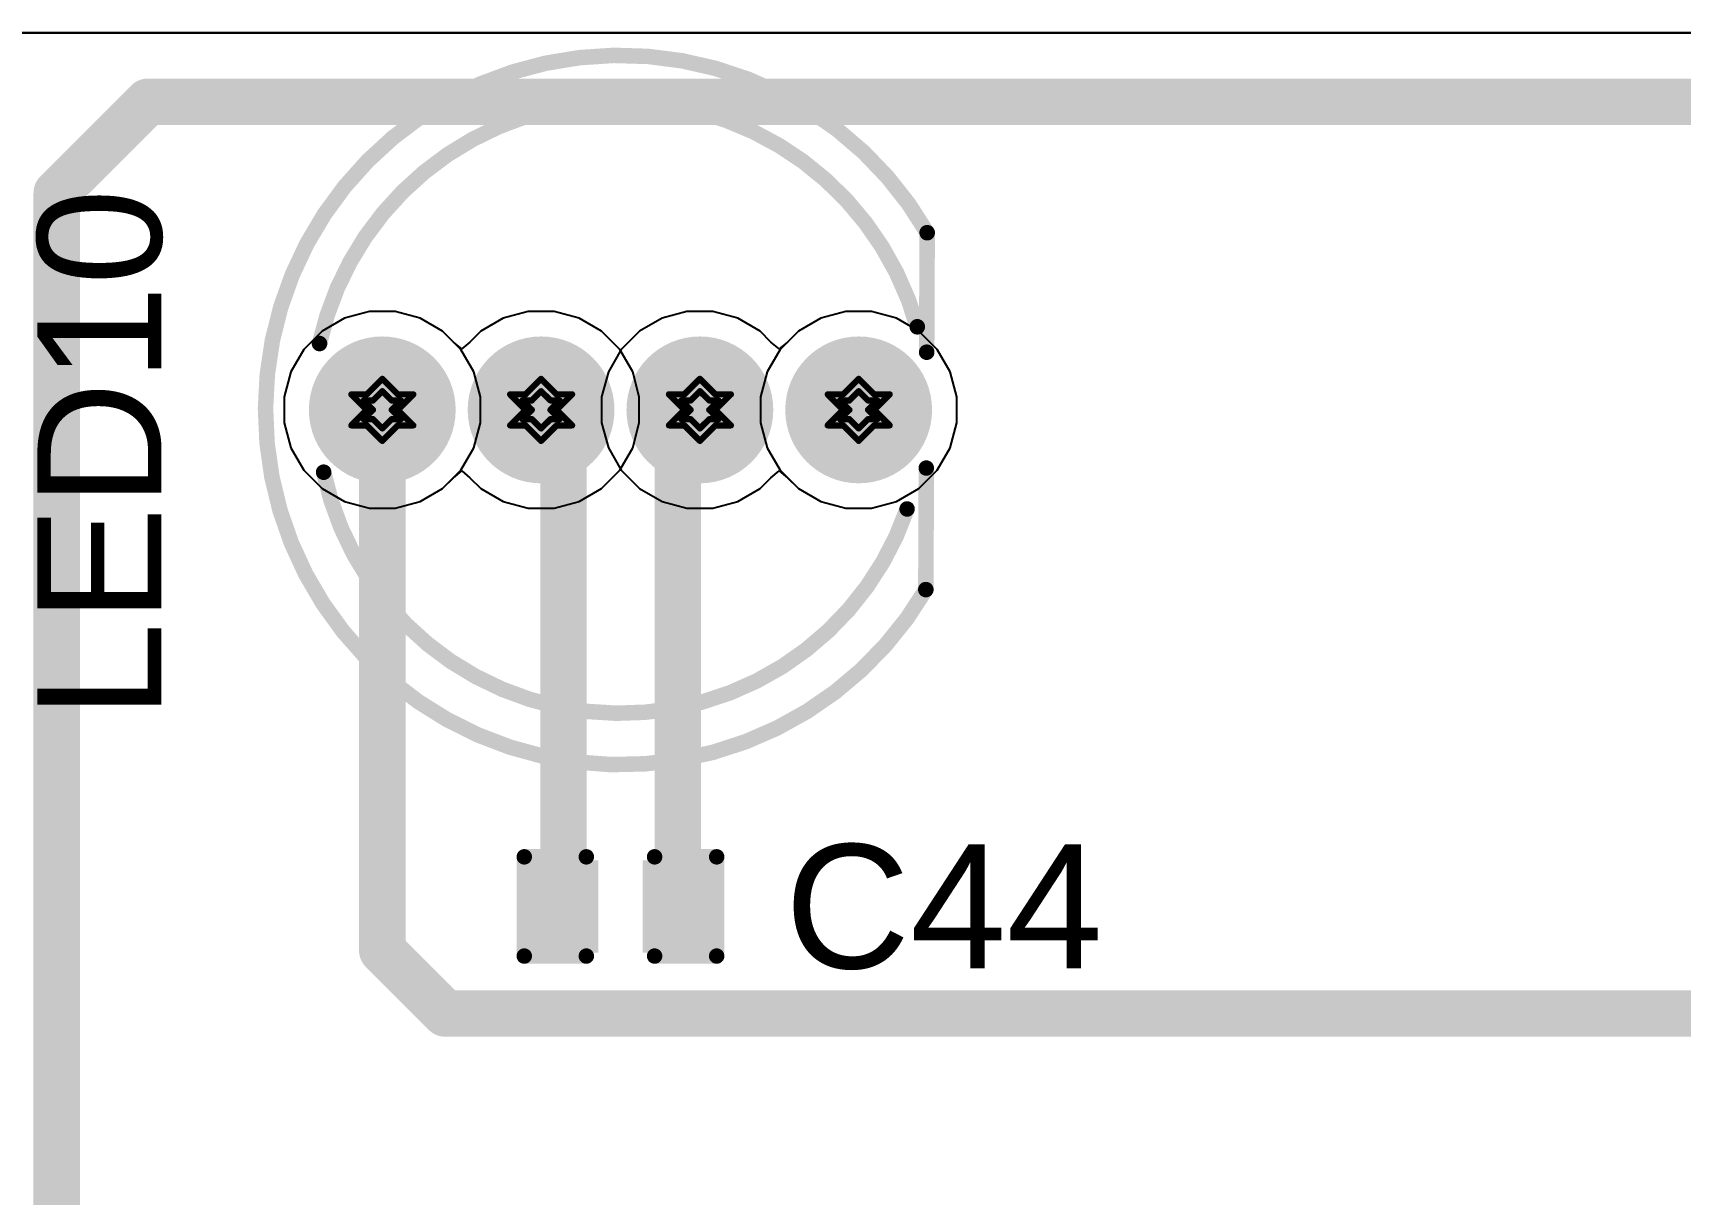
# Model space of a CAD drawing. Header units: inches. Extents: x -3 to 5259, y -3 to 5282.
# Drawn here: x 6.71 to 20.2, y 86.56 to 96.06 of the extents above; entities that cross this region are included whole.
import ezdxf

# ---------------------------------------------------------------- set-up
doc = ezdxf.new("R2010")
doc.units = ezdxf.units.IN
for name, color, linetype in [('Bottom Layer', 5, 'Continuous'), ('Bottom Solder', 6, 'Continuous'), ('Drill Drawing', 1, 'Continuous'), ('Layer 1', 16, 'Continuous'), ('Layer 2', 76, 'Continuous'), ('Multi-Layer', 9, 'Continuous'), ('Pad Holes', 156, 'Continuous'), ('Top Layer', 1, 'Continuous'), ('Top Overlay', 2, 'Continuous'), ('Top Paste', 8, 'Continuous'), ('Top Solder', 216, 'Continuous')]:
    doc.layers.add(name, color=color, linetype=linetype)
doc.styles.add('Arial', font='', dxfattribs={"height": 0.2})
doc.styles.get('Arial').set_extended_font_data('Arial')

# ---------------------------------------------------------------- blocks, each defined once
blk = doc.blocks.new('WS2812D_F5_167')
at = {"layer": 'Bottom Layer'}
h = blk.add_hatch(color=5, dxfattribs=at)
edge = h.paths.add_edge_path()
edge.add_arc((-1.95, 0), 0.55, 0, 360)
h = blk.add_hatch(color=5, dxfattribs=at)
edge = h.paths.add_edge_path()
edge.add_arc((-0.65, 0), 0.55, 0, 360)
h = blk.add_hatch(color=5, dxfattribs=at)
edge = h.paths.add_edge_path()
edge.add_arc((0.65, 0), 0.55, 0, 360)
h = blk.add_hatch(color=5, dxfattribs=at)
edge = h.paths.add_edge_path()
edge.add_arc((1.95, 0), 0.55, 0, 360)
at = {"layer": 'Bottom Solder'}
h = blk.add_hatch(color=6, dxfattribs=at)
edge = h.paths.add_edge_path()
edge.add_arc((-1.95, 0), 0.601, 0, 360)
h = blk.add_hatch(color=6, dxfattribs=at)
edge = h.paths.add_edge_path()
edge.add_arc((-0.65, 0), 0.601, 0, 360)
h = blk.add_hatch(color=6, dxfattribs=at)
edge = h.paths.add_edge_path()
edge.add_arc((0.65, 0), 0.601, 0, 360)
h = blk.add_hatch(color=6, dxfattribs=at)
edge = h.paths.add_edge_path()
edge.add_arc((1.95, 0), 0.601, 0, 360)
at = {"layer": 'Layer 1'}
h = blk.add_hatch(color=16, dxfattribs=at)
edge = h.paths.add_edge_path()
edge.add_arc((-1.95, 0), 0.55, 0, 360)
h = blk.add_hatch(color=16, dxfattribs=at)
edge = h.paths.add_edge_path()
edge.add_arc((-0.65, 0), 0.55, 0, 360)
h = blk.add_hatch(color=16, dxfattribs=at)
edge = h.paths.add_edge_path()
edge.add_arc((0.65, 0), 0.55, 0, 360)
h = blk.add_hatch(color=16, dxfattribs=at)
edge = h.paths.add_edge_path()
edge.add_arc((1.95, 0), 0.55, 0, 360)
at = {"layer": 'Layer 2'}
h = blk.add_hatch(color=76, dxfattribs=at)
edge = h.paths.add_edge_path()
edge.add_arc((-1.95, 0), 0.55, 0, 360)
h = blk.add_hatch(color=76, dxfattribs=at)
edge = h.paths.add_edge_path()
edge.add_arc((-0.65, 0), 0.55, 0, 360)
h = blk.add_hatch(color=76, dxfattribs=at)
edge = h.paths.add_edge_path()
edge.add_arc((0.65, 0), 0.55, 0, 360)
h = blk.add_hatch(color=76, dxfattribs=at)
edge = h.paths.add_edge_path()
edge.add_arc((1.95, 0), 0.55, 0, 360)
at = {"layer": 'Multi-Layer'}
h = blk.add_hatch(color=9, dxfattribs=at)
edge = h.paths.add_edge_path()
edge.add_arc((-1.95, 0), 0.55, 0, 360)
h = blk.add_hatch(color=9, dxfattribs=at)
edge = h.paths.add_edge_path()
edge.add_arc((-0.65, 0), 0.55, 0, 360)
h = blk.add_hatch(color=9, dxfattribs=at)
edge = h.paths.add_edge_path()
edge.add_arc((0.65, 0), 0.55, 0, 360)
h = blk.add_hatch(color=9, dxfattribs=at)
edge = h.paths.add_edge_path()
edge.add_arc((1.95, 0), 0.55, 0, 360)
at = {"layer": 'Pad Holes'}
h = blk.add_hatch(color=7, dxfattribs=at)
edge = h.paths.add_edge_path()
edge.add_arc((-1.95, 0), 0.36, 0, 360)
h = blk.add_hatch(color=7, dxfattribs=at)
edge = h.paths.add_edge_path()
edge.add_arc((-0.65, 0), 0.36, 0, 360)
h = blk.add_hatch(color=7, dxfattribs=at)
edge = h.paths.add_edge_path()
edge.add_arc((0.65, 0), 0.36, 0, 360)
h = blk.add_hatch(color=7, dxfattribs=at)
edge = h.paths.add_edge_path()
edge.add_arc((1.95, 0), 0.36, 0, 360)
at = {"layer": 'Top Layer'}
h = blk.add_hatch(color=1, dxfattribs=at)
edge = h.paths.add_edge_path()
edge.add_arc((-1.95, 0), 0.55, 0, 360)
h = blk.add_hatch(color=1, dxfattribs=at)
edge = h.paths.add_edge_path()
edge.add_arc((-0.65, 0), 0.55, 0, 360)
h = blk.add_hatch(color=1, dxfattribs=at)
edge = h.paths.add_edge_path()
edge.add_arc((0.65, 0), 0.55, 0, 360)
h = blk.add_hatch(color=1, dxfattribs=at)
edge = h.paths.add_edge_path()
edge.add_arc((1.95, 0), 0.55, 0, 360)
at = {"layer": 'Top Solder'}
h = blk.add_hatch(color=216, dxfattribs=at)
edge = h.paths.add_edge_path()
edge.add_arc((-1.95, 0), 0.601, 0, 360)
h = blk.add_hatch(color=216, dxfattribs=at)
edge = h.paths.add_edge_path()
edge.add_arc((-0.65, 0), 0.601, 0, 360)
h = blk.add_hatch(color=216, dxfattribs=at)
edge = h.paths.add_edge_path()
edge.add_arc((0.65, 0), 0.601, 0, 360)
h = blk.add_hatch(color=216, dxfattribs=at)
edge = h.paths.add_edge_path()
edge.add_arc((1.95, 0), 0.601, 0, 360)
at = {"layer": 'Top Overlay'}
for points in [[(2.5, -1.471, 0.127, 0.127, -3.705201), (2.511, 1.45, 0.127, 0.127, 0)], [(-2.464, 0.543, 0.127, 0.127, -0.780857), (2.43, 0.68, 0.127, 0.127, 0)], [(2.507, 0.472, 0.127, 0.127, 0), (2.511, 1.45, 0.127, 0.127, 0)], [(2.347, -0.811, 0.127, 0.127, -0.760948), (-2.43, -0.51, 0.127, 0.127, 0)], [(2.5, -1.471, 0.127, 0.127, 0), (2.504, -0.476, 0.127, 0.127, 0)]]:
    blk.add_lwpolyline(points, format="xyseb", dxfattribs=at)
for points in [[(2.479, 1.45, 0.0635, 0.0635, 1), (2.543, 1.45, 0.0635, 0.0635, 1)], [(2.479, 1.45, 0.0635, 0.0635, 1), (2.543, 1.45, 0.0635, 0.0635, 1)], [(2.398, 0.68, 0.0635, 0.0635, 1), (2.462, 0.68, 0.0635, 0.0635, 1)], [(-2.496, 0.543, 0.0635, 0.0635, 1), (-2.432, 0.543, 0.0635, 0.0635, 1)], [(2.475, 0.472, 0.0635, 0.0635, 1), (2.539, 0.472, 0.0635, 0.0635, 1)], [(-2.462, -0.51, 0.0635, 0.0635, 1), (-2.398, -0.51, 0.0635, 0.0635, 1)], [(2.472, -0.476, 0.0635, 0.0635, 1), (2.535, -0.476, 0.0635, 0.0635, 1)], [(2.315, -0.811, 0.0635, 0.0635, 1), (2.378, -0.811, 0.0635, 0.0635, 1)], [(2.468, -1.471, 0.0635, 0.0635, 1), (2.532, -1.471, 0.0635, 0.0635, 1)], [(2.468, -1.471, 0.0635, 0.0635, 1), (2.532, -1.471, 0.0635, 0.0635, 1)]]:
    blk.add_lwpolyline(points, format="xyseb", close=True, dxfattribs=at)
blk = doc.blocks.new('C___0402_239')
at = {"layer": 'Top Layer'}
for points in [[(-0.699, -0.318), (-0.699, 0.318), (-0.241, 0.318), (-0.241, -0.318)], [(0.241, -0.318), (0.241, 0.318), (0.699, 0.318), (0.699, -0.318)]]:
    blk.add_hatch(color=1, dxfattribs=at).paths.add_polyline_path(points)
at = {"layer": 'Top Paste'}
for points in [[(-0.699, -0.318), (-0.699, 0.318), (-0.241, 0.318), (-0.241, -0.318)], [(0.241, -0.318), (0.241, 0.318), (0.699, 0.318), (0.699, -0.318)]]:
    blk.add_hatch(color=8, dxfattribs=at).paths.add_polyline_path(points)
at = {"layer": 'Top Solder'}
for points in [[(-0.758, -0.377), (-0.758, 0.377), (-0.181, 0.377), (-0.181, -0.377)], [(0.181, -0.377), (0.181, 0.377), (0.758, 0.377), (0.758, -0.377)]]:
    blk.add_hatch(color=216, dxfattribs=at).paths.add_polyline_path(points)
at = {"layer": 'Top Overlay'}
for points in [[(-0.787, -0.406, 0.127, 0.127, 0), (-0.787, 0.406, 0.127, 0.127, 0)], [(-0.787, 0.406, 0.127, 0.127, 0), (-0.279, 0.406, 0.127, 0.127, 0)], [(0.279, 0.406, 0.127, 0.127, 0), (0.787, 0.406, 0.127, 0.127, 0)], [(0.787, -0.406, 0.127, 0.127, 0), (0.787, 0.406, 0.127, 0.127, 0)], [(-0.787, -0.406, 0.127, 0.127, 0), (-0.279, -0.406, 0.127, 0.127, 0)], [(0.279, -0.406, 0.127, 0.127, 0), (0.787, -0.406, 0.127, 0.127, 0)]]:
    blk.add_lwpolyline(points, format="xyseb", dxfattribs=at)
for points in [[(-0.819, 0.406, 0.0635, 0.0635, 1), (-0.756, 0.406, 0.0635, 0.0635, 1)], [(-0.819, 0.406, 0.0635, 0.0635, 1), (-0.756, 0.406, 0.0635, 0.0635, 1)], [(-0.311, 0.406, 0.0635, 0.0635, 1), (-0.248, 0.406, 0.0635, 0.0635, 1)], [(0.248, 0.406, 0.0635, 0.0635, 1), (0.311, 0.406, 0.0635, 0.0635, 1)], [(0.756, 0.406, 0.0635, 0.0635, 1), (0.819, 0.406, 0.0635, 0.0635, 1)], [(0.756, 0.406, 0.0635, 0.0635, 1), (0.819, 0.406, 0.0635, 0.0635, 1)], [(-0.819, -0.406, 0.0635, 0.0635, 1), (-0.756, -0.406, 0.0635, 0.0635, 1)], [(-0.819, -0.406, 0.0635, 0.0635, 1), (-0.756, -0.406, 0.0635, 0.0635, 1)], [(-0.311, -0.406, 0.0635, 0.0635, 1), (-0.248, -0.406, 0.0635, 0.0635, 1)], [(0.248, -0.406, 0.0635, 0.0635, 1), (0.311, -0.406, 0.0635, 0.0635, 1)], [(0.756, -0.406, 0.0635, 0.0635, 1), (0.819, -0.406, 0.0635, 0.0635, 1)], [(0.756, -0.406, 0.0635, 0.0635, 1), (0.819, -0.406, 0.0635, 0.0635, 1)]]:
    blk.add_lwpolyline(points, format="xyseb", close=True, dxfattribs=at)

msp = doc.modelspace()

# ---------------------------------------------------------------- linework, layer by layer
at = {"layer": 'Bottom Layer'}
for p, q in [((9.264, 93.728), (9.081, 93.622)), ((9.469, 93.782), (9.264, 93.728)), ((9.68, 93.782), (9.469, 93.782)), ((9.885, 93.728), (9.68, 93.782)), ((10.068, 93.622), (9.885, 93.728)), ((11.864, 93.728), (11.681, 93.622)), ((12.068, 93.782), (11.864, 93.728)), ((12.28, 93.782), (12.068, 93.782)), ((12.485, 93.728), (12.28, 93.782)), ((12.668, 93.622), (12.485, 93.728)), ((13.164, 93.728), (12.981, 93.622)), ((13.368, 93.782), (13.164, 93.728)), ((13.58, 93.782), (13.368, 93.782)), ((13.785, 93.728), (13.58, 93.782)), ((13.968, 93.622), (13.785, 93.728)), ((9.081, 93.622), (8.931, 93.472)), ((10.218, 93.472), (10.068, 93.622)), ((11.681, 93.622), (11.531, 93.472)), ((12.756, 93.533), (12.668, 93.622)), ((12.981, 93.622), (12.892, 93.533)), ((14.118, 93.472), (13.968, 93.622)), ((8.931, 93.472), (8.825, 93.289)), ((10.324, 93.289), (10.218, 93.472)), ((11.531, 93.472), (11.425, 93.289)), ((12.824, 93.477), (12.756, 93.533)), ((12.892, 93.533), (12.824, 93.477)), ((14.224, 93.289), (14.118, 93.472)), ((8.825, 93.289), (8.77, 93.084)), ((10.378, 93.084), (10.324, 93.289)), ((11.425, 93.289), (11.37, 93.084)), ((14.278, 93.084), (14.224, 93.289)), ((8.77, 93.084), (8.77, 92.872)), ((10.378, 92.872), (10.378, 93.084)), ((11.37, 93.084), (11.37, 92.872)), ((14.278, 92.872), (14.278, 93.084)), ((8.77, 92.872), (8.825, 92.668)), ((10.324, 92.668), (10.378, 92.872)), ((11.37, 92.872), (11.425, 92.668)), ((14.224, 92.668), (14.278, 92.872)), ((8.825, 92.668), (8.931, 92.485)), ((10.218, 92.485), (10.324, 92.668)), ((11.425, 92.668), (11.531, 92.485)), ((14.118, 92.485), (14.224, 92.668)), ((8.931, 92.485), (9.081, 92.335)), ((10.068, 92.335), (10.218, 92.485)), ((11.531, 92.485), (11.681, 92.335)), ((12.668, 92.335), (12.756, 92.423)), ((12.756, 92.423), (12.824, 92.479)), ((12.824, 92.479), (12.892, 92.423)), ((12.892, 92.423), (12.981, 92.335)), ((13.968, 92.335), (14.118, 92.485)), ((9.081, 92.335), (9.264, 92.229)), ((9.885, 92.229), (10.068, 92.335)), ((11.681, 92.335), (11.864, 92.229)), ((12.485, 92.229), (12.668, 92.335)), ((12.981, 92.335), (13.164, 92.229)), ((13.785, 92.229), (13.968, 92.335)), ((9.264, 92.229), (9.469, 92.174)), ((9.469, 92.174), (9.68, 92.174)), ((9.68, 92.174), (9.885, 92.229)), ((11.864, 92.229), (12.068, 92.174)), ((12.068, 92.174), (12.28, 92.174)), ((12.28, 92.174), (12.485, 92.229)), ((13.164, 92.229), (13.368, 92.174)), ((13.368, 92.174), (13.58, 92.174)), ((13.58, 92.174), (13.785, 92.229))]:
    msp.add_line(p, q, dxfattribs=at)
at = {"layer": 'Drill Drawing'}
for points in [[(9.447, 93.105, 0.0508, 0.0508, 0), (9.574, 93.232, 0.0508, 0.0508, 0)], [(9.574, 93.232, 0.0508, 0.0508, 0), (9.701, 93.105, 0.0508, 0.0508, 0)], [(10.747, 93.105, 0.0508, 0.0508, 0), (10.874, 93.232, 0.0508, 0.0508, 0)], [(10.874, 93.232, 0.0508, 0.0508, 0), (11.001, 93.105, 0.0508, 0.0508, 0)], [(12.047, 93.105, 0.0508, 0.0508, 0), (12.174, 93.232, 0.0508, 0.0508, 0)], [(12.174, 93.232, 0.0508, 0.0508, 0), (12.301, 93.105, 0.0508, 0.0508, 0)], [(13.347, 93.105, 0.0508, 0.0508, 0), (13.474, 93.232, 0.0508, 0.0508, 0)], [(13.474, 93.232, 0.0508, 0.0508, 0), (13.601, 93.105, 0.0508, 0.0508, 0)], [(9.32, 93.105, 0.0508, 0.0508, 0), (9.447, 92.978, 0.0508, 0.0508, 0)], [(9.32, 93.105, 0.0508, 0.0508, 0), (9.447, 93.105, 0.0508, 0.0508, 0)], [(9.422, 93.055, 0.0508, 0.0508, 0), (9.498, 92.978, 0.0508, 0.0508, 0)], [(9.422, 93.055, 0.0508, 0.0508, 0), (9.498, 93.055, 0.0508, 0.0508, 0)], [(9.498, 93.055, 0.0508, 0.0508, 0), (9.574, 93.131, 0.0508, 0.0508, 0)], [(9.574, 93.131, 0.0508, 0.0508, 0), (9.651, 93.055, 0.0508, 0.0508, 0)], [(9.651, 93.055, 0.0508, 0.0508, 0), (9.727, 93.055, 0.0508, 0.0508, 0)], [(9.651, 92.978, 0.0508, 0.0508, 0), (9.727, 93.055, 0.0508, 0.0508, 0)], [(9.701, 93.105, 0.0508, 0.0508, 0), (9.828, 93.105, 0.0508, 0.0508, 0)], [(9.701, 92.978, 0.0508, 0.0508, 0), (9.828, 93.105, 0.0508, 0.0508, 0)], [(10.62, 93.105, 0.0508, 0.0508, 0), (10.747, 92.978, 0.0508, 0.0508, 0)], [(10.62, 93.105, 0.0508, 0.0508, 0), (10.747, 93.105, 0.0508, 0.0508, 0)], [(10.722, 93.055, 0.0508, 0.0508, 0), (10.798, 92.978, 0.0508, 0.0508, 0)], [(10.722, 93.055, 0.0508, 0.0508, 0), (10.798, 93.055, 0.0508, 0.0508, 0)], [(10.798, 93.055, 0.0508, 0.0508, 0), (10.874, 93.131, 0.0508, 0.0508, 0)], [(10.874, 93.131, 0.0508, 0.0508, 0), (10.951, 93.055, 0.0508, 0.0508, 0)], [(10.951, 93.055, 0.0508, 0.0508, 0), (11.027, 93.055, 0.0508, 0.0508, 0)], [(10.951, 92.978, 0.0508, 0.0508, 0), (11.027, 93.055, 0.0508, 0.0508, 0)], [(11.001, 93.105, 0.0508, 0.0508, 0), (11.128, 93.105, 0.0508, 0.0508, 0)], [(11.001, 92.978, 0.0508, 0.0508, 0), (11.128, 93.105, 0.0508, 0.0508, 0)], [(11.92, 93.105, 0.0508, 0.0508, 0), (12.047, 92.978, 0.0508, 0.0508, 0)], [(11.92, 93.105, 0.0508, 0.0508, 0), (12.047, 93.105, 0.0508, 0.0508, 0)], [(12.022, 93.055, 0.0508, 0.0508, 0), (12.098, 92.978, 0.0508, 0.0508, 0)], [(12.022, 93.055, 0.0508, 0.0508, 0), (12.098, 93.055, 0.0508, 0.0508, 0)], [(12.098, 93.055, 0.0508, 0.0508, 0), (12.174, 93.131, 0.0508, 0.0508, 0)], [(12.174, 93.131, 0.0508, 0.0508, 0), (12.251, 93.055, 0.0508, 0.0508, 0)], [(12.251, 93.055, 0.0508, 0.0508, 0), (12.327, 93.055, 0.0508, 0.0508, 0)], [(12.251, 92.978, 0.0508, 0.0508, 0), (12.327, 93.055, 0.0508, 0.0508, 0)], [(12.301, 93.105, 0.0508, 0.0508, 0), (12.428, 93.105, 0.0508, 0.0508, 0)], [(12.301, 92.978, 0.0508, 0.0508, 0), (12.428, 93.105, 0.0508, 0.0508, 0)], [(13.22, 93.105, 0.0508, 0.0508, 0), (13.347, 92.978, 0.0508, 0.0508, 0)], [(13.22, 93.105, 0.0508, 0.0508, 0), (13.347, 93.105, 0.0508, 0.0508, 0)], [(13.322, 93.055, 0.0508, 0.0508, 0), (13.398, 92.978, 0.0508, 0.0508, 0)], [(13.322, 93.055, 0.0508, 0.0508, 0), (13.398, 93.055, 0.0508, 0.0508, 0)], [(13.398, 93.055, 0.0508, 0.0508, 0), (13.474, 93.131, 0.0508, 0.0508, 0)], [(13.474, 93.131, 0.0508, 0.0508, 0), (13.551, 93.055, 0.0508, 0.0508, 0)], [(13.551, 93.055, 0.0508, 0.0508, 0), (13.627, 93.055, 0.0508, 0.0508, 0)], [(13.551, 92.978, 0.0508, 0.0508, 0), (13.627, 93.055, 0.0508, 0.0508, 0)], [(13.601, 93.105, 0.0508, 0.0508, 0), (13.728, 93.105, 0.0508, 0.0508, 0)], [(13.601, 92.978, 0.0508, 0.0508, 0), (13.728, 93.105, 0.0508, 0.0508, 0)], [(9.32, 92.851, 0.0508, 0.0508, 0), (9.447, 92.978, 0.0508, 0.0508, 0)], [(9.422, 92.902, 0.0508, 0.0508, 0), (9.498, 92.978, 0.0508, 0.0508, 0)], [(9.422, 92.902, 0.0508, 0.0508, 0), (9.498, 92.902, 0.0508, 0.0508, 0)], [(9.498, 92.902, 0.0508, 0.0508, 0), (9.574, 92.826, 0.0508, 0.0508, 0)], [(9.574, 92.826, 0.0508, 0.0508, 0), (9.651, 92.902, 0.0508, 0.0508, 0)], [(9.651, 92.978, 0.0508, 0.0508, 0), (9.727, 92.902, 0.0508, 0.0508, 0)], [(9.651, 92.902, 0.0508, 0.0508, 0), (9.727, 92.902, 0.0508, 0.0508, 0)], [(9.701, 92.978, 0.0508, 0.0508, 0), (9.828, 92.851, 0.0508, 0.0508, 0)], [(10.62, 92.851, 0.0508, 0.0508, 0), (10.747, 92.978, 0.0508, 0.0508, 0)], [(10.722, 92.902, 0.0508, 0.0508, 0), (10.798, 92.978, 0.0508, 0.0508, 0)], [(10.722, 92.902, 0.0508, 0.0508, 0), (10.798, 92.902, 0.0508, 0.0508, 0)], [(10.798, 92.902, 0.0508, 0.0508, 0), (10.874, 92.826, 0.0508, 0.0508, 0)], [(10.874, 92.826, 0.0508, 0.0508, 0), (10.951, 92.902, 0.0508, 0.0508, 0)], [(10.951, 92.978, 0.0508, 0.0508, 0), (11.027, 92.902, 0.0508, 0.0508, 0)], [(10.951, 92.902, 0.0508, 0.0508, 0), (11.027, 92.902, 0.0508, 0.0508, 0)], [(11.001, 92.978, 0.0508, 0.0508, 0), (11.128, 92.851, 0.0508, 0.0508, 0)], [(11.92, 92.851, 0.0508, 0.0508, 0), (12.047, 92.978, 0.0508, 0.0508, 0)], [(12.022, 92.902, 0.0508, 0.0508, 0), (12.098, 92.978, 0.0508, 0.0508, 0)], [(12.022, 92.902, 0.0508, 0.0508, 0), (12.098, 92.902, 0.0508, 0.0508, 0)], [(12.098, 92.902, 0.0508, 0.0508, 0), (12.174, 92.826, 0.0508, 0.0508, 0)], [(12.174, 92.826, 0.0508, 0.0508, 0), (12.251, 92.902, 0.0508, 0.0508, 0)], [(12.251, 92.978, 0.0508, 0.0508, 0), (12.327, 92.902, 0.0508, 0.0508, 0)], [(12.251, 92.902, 0.0508, 0.0508, 0), (12.327, 92.902, 0.0508, 0.0508, 0)], [(12.301, 92.978, 0.0508, 0.0508, 0), (12.428, 92.851, 0.0508, 0.0508, 0)], [(13.22, 92.851, 0.0508, 0.0508, 0), (13.347, 92.978, 0.0508, 0.0508, 0)], [(13.322, 92.902, 0.0508, 0.0508, 0), (13.398, 92.978, 0.0508, 0.0508, 0)], [(13.322, 92.902, 0.0508, 0.0508, 0), (13.398, 92.902, 0.0508, 0.0508, 0)], [(13.398, 92.902, 0.0508, 0.0508, 0), (13.474, 92.826, 0.0508, 0.0508, 0)], [(13.474, 92.826, 0.0508, 0.0508, 0), (13.551, 92.902, 0.0508, 0.0508, 0)], [(13.551, 92.978, 0.0508, 0.0508, 0), (13.627, 92.902, 0.0508, 0.0508, 0)], [(13.551, 92.902, 0.0508, 0.0508, 0), (13.627, 92.902, 0.0508, 0.0508, 0)], [(13.601, 92.978, 0.0508, 0.0508, 0), (13.728, 92.851, 0.0508, 0.0508, 0)], [(9.32, 92.851, 0.0508, 0.0508, 0), (9.447, 92.851, 0.0508, 0.0508, 0)], [(9.447, 92.851, 0.0508, 0.0508, 0), (9.574, 92.724, 0.0508, 0.0508, 0)], [(9.574, 92.724, 0.0508, 0.0508, 0), (9.701, 92.851, 0.0508, 0.0508, 0)], [(9.701, 92.851, 0.0508, 0.0508, 0), (9.828, 92.851, 0.0508, 0.0508, 0)], [(10.62, 92.851, 0.0508, 0.0508, 0), (10.747, 92.851, 0.0508, 0.0508, 0)], [(10.747, 92.851, 0.0508, 0.0508, 0), (10.874, 92.724, 0.0508, 0.0508, 0)], [(10.874, 92.724, 0.0508, 0.0508, 0), (11.001, 92.851, 0.0508, 0.0508, 0)], [(11.001, 92.851, 0.0508, 0.0508, 0), (11.128, 92.851, 0.0508, 0.0508, 0)], [(11.92, 92.851, 0.0508, 0.0508, 0), (12.047, 92.851, 0.0508, 0.0508, 0)], [(12.047, 92.851, 0.0508, 0.0508, 0), (12.174, 92.724, 0.0508, 0.0508, 0)], [(12.174, 92.724, 0.0508, 0.0508, 0), (12.301, 92.851, 0.0508, 0.0508, 0)], [(12.301, 92.851, 0.0508, 0.0508, 0), (12.428, 92.851, 0.0508, 0.0508, 0)], [(13.22, 92.851, 0.0508, 0.0508, 0), (13.347, 92.851, 0.0508, 0.0508, 0)], [(13.347, 92.851, 0.0508, 0.0508, 0), (13.474, 92.724, 0.0508, 0.0508, 0)], [(13.474, 92.724, 0.0508, 0.0508, 0), (13.601, 92.851, 0.0508, 0.0508, 0)], [(13.601, 92.851, 0.0508, 0.0508, 0), (13.728, 92.851, 0.0508, 0.0508, 0)]]:
    msp.add_lwpolyline(points, format="xyseb", dxfattribs=at)
for points in [[(9.562, 93.232, 0.0254, 0.0254, 1), (9.587, 93.232, 0.0254, 0.0254, 1)], [(9.562, 93.232, 0.0254, 0.0254, 1), (9.587, 93.232, 0.0254, 0.0254, 1)], [(10.862, 93.232, 0.0254, 0.0254, 1), (10.887, 93.232, 0.0254, 0.0254, 1)], [(10.862, 93.232, 0.0254, 0.0254, 1), (10.887, 93.232, 0.0254, 0.0254, 1)], [(12.162, 93.232, 0.0254, 0.0254, 1), (12.187, 93.232, 0.0254, 0.0254, 1)], [(12.162, 93.232, 0.0254, 0.0254, 1), (12.187, 93.232, 0.0254, 0.0254, 1)], [(13.462, 93.232, 0.0254, 0.0254, 1), (13.487, 93.232, 0.0254, 0.0254, 1)], [(13.462, 93.232, 0.0254, 0.0254, 1), (13.487, 93.232, 0.0254, 0.0254, 1)], [(9.308, 93.105, 0.0254, 0.0254, 1), (9.333, 93.105, 0.0254, 0.0254, 1)], [(9.308, 93.105, 0.0254, 0.0254, 1), (9.333, 93.105, 0.0254, 0.0254, 1)], [(9.409, 93.055, 0.0254, 0.0254, 1), (9.435, 93.055, 0.0254, 0.0254, 1)], [(9.409, 93.055, 0.0254, 0.0254, 1), (9.435, 93.055, 0.0254, 0.0254, 1)], [(9.435, 93.105, 0.0254, 0.0254, 1), (9.46, 93.105, 0.0254, 0.0254, 1)], [(9.435, 93.105, 0.0254, 0.0254, 1), (9.46, 93.105, 0.0254, 0.0254, 1)], [(9.485, 93.055, 0.0254, 0.0254, 1), (9.511, 93.055, 0.0254, 0.0254, 1)], [(9.485, 93.055, 0.0254, 0.0254, 1), (9.511, 93.055, 0.0254, 0.0254, 1)], [(9.562, 93.131, 0.0254, 0.0254, 1), (9.587, 93.131, 0.0254, 0.0254, 1)], [(9.562, 93.131, 0.0254, 0.0254, 1), (9.587, 93.131, 0.0254, 0.0254, 1)], [(9.638, 93.055, 0.0254, 0.0254, 1), (9.663, 93.055, 0.0254, 0.0254, 1)], [(9.638, 93.055, 0.0254, 0.0254, 1), (9.663, 93.055, 0.0254, 0.0254, 1)], [(9.689, 93.105, 0.0254, 0.0254, 1), (9.714, 93.105, 0.0254, 0.0254, 1)], [(9.689, 93.105, 0.0254, 0.0254, 1), (9.714, 93.105, 0.0254, 0.0254, 1)], [(9.714, 93.055, 0.0254, 0.0254, 1), (9.739, 93.055, 0.0254, 0.0254, 1)], [(9.714, 93.055, 0.0254, 0.0254, 1), (9.739, 93.055, 0.0254, 0.0254, 1)], [(9.816, 93.105, 0.0254, 0.0254, 1), (9.841, 93.105, 0.0254, 0.0254, 1)], [(9.816, 93.105, 0.0254, 0.0254, 1), (9.841, 93.105, 0.0254, 0.0254, 1)], [(10.608, 93.105, 0.0254, 0.0254, 1), (10.633, 93.105, 0.0254, 0.0254, 1)], [(10.608, 93.105, 0.0254, 0.0254, 1), (10.633, 93.105, 0.0254, 0.0254, 1)], [(10.709, 93.055, 0.0254, 0.0254, 1), (10.735, 93.055, 0.0254, 0.0254, 1)], [(10.709, 93.055, 0.0254, 0.0254, 1), (10.735, 93.055, 0.0254, 0.0254, 1)], [(10.735, 93.105, 0.0254, 0.0254, 1), (10.76, 93.105, 0.0254, 0.0254, 1)], [(10.735, 93.105, 0.0254, 0.0254, 1), (10.76, 93.105, 0.0254, 0.0254, 1)], [(10.785, 93.055, 0.0254, 0.0254, 1), (10.811, 93.055, 0.0254, 0.0254, 1)], [(10.785, 93.055, 0.0254, 0.0254, 1), (10.811, 93.055, 0.0254, 0.0254, 1)], [(10.862, 93.131, 0.0254, 0.0254, 1), (10.887, 93.131, 0.0254, 0.0254, 1)], [(10.862, 93.131, 0.0254, 0.0254, 1), (10.887, 93.131, 0.0254, 0.0254, 1)], [(10.938, 93.055, 0.0254, 0.0254, 1), (10.963, 93.055, 0.0254, 0.0254, 1)], [(10.938, 93.055, 0.0254, 0.0254, 1), (10.963, 93.055, 0.0254, 0.0254, 1)], [(10.989, 93.105, 0.0254, 0.0254, 1), (11.014, 93.105, 0.0254, 0.0254, 1)], [(10.989, 93.105, 0.0254, 0.0254, 1), (11.014, 93.105, 0.0254, 0.0254, 1)], [(11.014, 93.055, 0.0254, 0.0254, 1), (11.039, 93.055, 0.0254, 0.0254, 1)], [(11.014, 93.055, 0.0254, 0.0254, 1), (11.039, 93.055, 0.0254, 0.0254, 1)], [(11.116, 93.105, 0.0254, 0.0254, 1), (11.141, 93.105, 0.0254, 0.0254, 1)], [(11.116, 93.105, 0.0254, 0.0254, 1), (11.141, 93.105, 0.0254, 0.0254, 1)], [(11.908, 93.105, 0.0254, 0.0254, 1), (11.933, 93.105, 0.0254, 0.0254, 1)], [(11.908, 93.105, 0.0254, 0.0254, 1), (11.933, 93.105, 0.0254, 0.0254, 1)], [(12.009, 93.055, 0.0254, 0.0254, 1), (12.035, 93.055, 0.0254, 0.0254, 1)], [(12.009, 93.055, 0.0254, 0.0254, 1), (12.035, 93.055, 0.0254, 0.0254, 1)], [(12.035, 93.105, 0.0254, 0.0254, 1), (12.06, 93.105, 0.0254, 0.0254, 1)], [(12.035, 93.105, 0.0254, 0.0254, 1), (12.06, 93.105, 0.0254, 0.0254, 1)], [(12.085, 93.055, 0.0254, 0.0254, 1), (12.111, 93.055, 0.0254, 0.0254, 1)], [(12.085, 93.055, 0.0254, 0.0254, 1), (12.111, 93.055, 0.0254, 0.0254, 1)], [(12.162, 93.131, 0.0254, 0.0254, 1), (12.187, 93.131, 0.0254, 0.0254, 1)], [(12.162, 93.131, 0.0254, 0.0254, 1), (12.187, 93.131, 0.0254, 0.0254, 1)], [(12.238, 93.055, 0.0254, 0.0254, 1), (12.263, 93.055, 0.0254, 0.0254, 1)], [(12.238, 93.055, 0.0254, 0.0254, 1), (12.263, 93.055, 0.0254, 0.0254, 1)], [(12.289, 93.105, 0.0254, 0.0254, 1), (12.314, 93.105, 0.0254, 0.0254, 1)], [(12.289, 93.105, 0.0254, 0.0254, 1), (12.314, 93.105, 0.0254, 0.0254, 1)], [(12.314, 93.055, 0.0254, 0.0254, 1), (12.339, 93.055, 0.0254, 0.0254, 1)], [(12.314, 93.055, 0.0254, 0.0254, 1), (12.339, 93.055, 0.0254, 0.0254, 1)], [(12.416, 93.105, 0.0254, 0.0254, 1), (12.441, 93.105, 0.0254, 0.0254, 1)], [(12.416, 93.105, 0.0254, 0.0254, 1), (12.441, 93.105, 0.0254, 0.0254, 1)], [(13.208, 93.105, 0.0254, 0.0254, 1), (13.233, 93.105, 0.0254, 0.0254, 1)], [(13.208, 93.105, 0.0254, 0.0254, 1), (13.233, 93.105, 0.0254, 0.0254, 1)], [(13.309, 93.055, 0.0254, 0.0254, 1), (13.335, 93.055, 0.0254, 0.0254, 1)], [(13.309, 93.055, 0.0254, 0.0254, 1), (13.335, 93.055, 0.0254, 0.0254, 1)], [(13.335, 93.105, 0.0254, 0.0254, 1), (13.36, 93.105, 0.0254, 0.0254, 1)], [(13.335, 93.105, 0.0254, 0.0254, 1), (13.36, 93.105, 0.0254, 0.0254, 1)], [(13.385, 93.055, 0.0254, 0.0254, 1), (13.411, 93.055, 0.0254, 0.0254, 1)], [(13.385, 93.055, 0.0254, 0.0254, 1), (13.411, 93.055, 0.0254, 0.0254, 1)], [(13.462, 93.131, 0.0254, 0.0254, 1), (13.487, 93.131, 0.0254, 0.0254, 1)], [(13.462, 93.131, 0.0254, 0.0254, 1), (13.487, 93.131, 0.0254, 0.0254, 1)], [(13.538, 93.055, 0.0254, 0.0254, 1), (13.563, 93.055, 0.0254, 0.0254, 1)], [(13.538, 93.055, 0.0254, 0.0254, 1), (13.563, 93.055, 0.0254, 0.0254, 1)], [(13.589, 93.105, 0.0254, 0.0254, 1), (13.614, 93.105, 0.0254, 0.0254, 1)], [(13.589, 93.105, 0.0254, 0.0254, 1), (13.614, 93.105, 0.0254, 0.0254, 1)], [(13.614, 93.055, 0.0254, 0.0254, 1), (13.639, 93.055, 0.0254, 0.0254, 1)], [(13.614, 93.055, 0.0254, 0.0254, 1), (13.639, 93.055, 0.0254, 0.0254, 1)], [(13.716, 93.105, 0.0254, 0.0254, 1), (13.741, 93.105, 0.0254, 0.0254, 1)], [(13.716, 93.105, 0.0254, 0.0254, 1), (13.741, 93.105, 0.0254, 0.0254, 1)], [(9.409, 92.902, 0.0254, 0.0254, 1), (9.435, 92.902, 0.0254, 0.0254, 1)], [(9.409, 92.902, 0.0254, 0.0254, 1), (9.435, 92.902, 0.0254, 0.0254, 1)], [(9.435, 92.978, 0.0254, 0.0254, 1), (9.46, 92.978, 0.0254, 0.0254, 1)], [(9.435, 92.978, 0.0254, 0.0254, 1), (9.46, 92.978, 0.0254, 0.0254, 1)], [(9.485, 92.978, 0.0254, 0.0254, 1), (9.511, 92.978, 0.0254, 0.0254, 1)], [(9.485, 92.978, 0.0254, 0.0254, 1), (9.511, 92.978, 0.0254, 0.0254, 1)], [(9.485, 92.902, 0.0254, 0.0254, 1), (9.511, 92.902, 0.0254, 0.0254, 1)], [(9.485, 92.902, 0.0254, 0.0254, 1), (9.511, 92.902, 0.0254, 0.0254, 1)], [(9.638, 92.978, 0.0254, 0.0254, 1), (9.663, 92.978, 0.0254, 0.0254, 1)], [(9.638, 92.978, 0.0254, 0.0254, 1), (9.663, 92.978, 0.0254, 0.0254, 1)], [(9.638, 92.902, 0.0254, 0.0254, 1), (9.663, 92.902, 0.0254, 0.0254, 1)], [(9.638, 92.902, 0.0254, 0.0254, 1), (9.663, 92.902, 0.0254, 0.0254, 1)], [(9.689, 92.978, 0.0254, 0.0254, 1), (9.714, 92.978, 0.0254, 0.0254, 1)], [(9.689, 92.978, 0.0254, 0.0254, 1), (9.714, 92.978, 0.0254, 0.0254, 1)], [(9.714, 92.902, 0.0254, 0.0254, 1), (9.739, 92.902, 0.0254, 0.0254, 1)], [(9.714, 92.902, 0.0254, 0.0254, 1), (9.739, 92.902, 0.0254, 0.0254, 1)], [(10.709, 92.902, 0.0254, 0.0254, 1), (10.735, 92.902, 0.0254, 0.0254, 1)], [(10.709, 92.902, 0.0254, 0.0254, 1), (10.735, 92.902, 0.0254, 0.0254, 1)], [(10.735, 92.978, 0.0254, 0.0254, 1), (10.76, 92.978, 0.0254, 0.0254, 1)], [(10.735, 92.978, 0.0254, 0.0254, 1), (10.76, 92.978, 0.0254, 0.0254, 1)], [(10.785, 92.978, 0.0254, 0.0254, 1), (10.811, 92.978, 0.0254, 0.0254, 1)], [(10.785, 92.978, 0.0254, 0.0254, 1), (10.811, 92.978, 0.0254, 0.0254, 1)], [(10.785, 92.902, 0.0254, 0.0254, 1), (10.811, 92.902, 0.0254, 0.0254, 1)], [(10.785, 92.902, 0.0254, 0.0254, 1), (10.811, 92.902, 0.0254, 0.0254, 1)], [(10.938, 92.978, 0.0254, 0.0254, 1), (10.963, 92.978, 0.0254, 0.0254, 1)], [(10.938, 92.978, 0.0254, 0.0254, 1), (10.963, 92.978, 0.0254, 0.0254, 1)], [(10.938, 92.902, 0.0254, 0.0254, 1), (10.963, 92.902, 0.0254, 0.0254, 1)], [(10.938, 92.902, 0.0254, 0.0254, 1), (10.963, 92.902, 0.0254, 0.0254, 1)], [(10.989, 92.978, 0.0254, 0.0254, 1), (11.014, 92.978, 0.0254, 0.0254, 1)], [(10.989, 92.978, 0.0254, 0.0254, 1), (11.014, 92.978, 0.0254, 0.0254, 1)], [(11.014, 92.902, 0.0254, 0.0254, 1), (11.039, 92.902, 0.0254, 0.0254, 1)], [(11.014, 92.902, 0.0254, 0.0254, 1), (11.039, 92.902, 0.0254, 0.0254, 1)], [(12.009, 92.902, 0.0254, 0.0254, 1), (12.035, 92.902, 0.0254, 0.0254, 1)], [(12.009, 92.902, 0.0254, 0.0254, 1), (12.035, 92.902, 0.0254, 0.0254, 1)], [(12.035, 92.978, 0.0254, 0.0254, 1), (12.06, 92.978, 0.0254, 0.0254, 1)], [(12.035, 92.978, 0.0254, 0.0254, 1), (12.06, 92.978, 0.0254, 0.0254, 1)], [(12.085, 92.978, 0.0254, 0.0254, 1), (12.111, 92.978, 0.0254, 0.0254, 1)], [(12.085, 92.978, 0.0254, 0.0254, 1), (12.111, 92.978, 0.0254, 0.0254, 1)], [(12.085, 92.902, 0.0254, 0.0254, 1), (12.111, 92.902, 0.0254, 0.0254, 1)], [(12.085, 92.902, 0.0254, 0.0254, 1), (12.111, 92.902, 0.0254, 0.0254, 1)], [(12.238, 92.978, 0.0254, 0.0254, 1), (12.263, 92.978, 0.0254, 0.0254, 1)], [(12.238, 92.978, 0.0254, 0.0254, 1), (12.263, 92.978, 0.0254, 0.0254, 1)], [(12.238, 92.902, 0.0254, 0.0254, 1), (12.263, 92.902, 0.0254, 0.0254, 1)], [(12.238, 92.902, 0.0254, 0.0254, 1), (12.263, 92.902, 0.0254, 0.0254, 1)], [(12.289, 92.978, 0.0254, 0.0254, 1), (12.314, 92.978, 0.0254, 0.0254, 1)], [(12.289, 92.978, 0.0254, 0.0254, 1), (12.314, 92.978, 0.0254, 0.0254, 1)], [(12.314, 92.902, 0.0254, 0.0254, 1), (12.339, 92.902, 0.0254, 0.0254, 1)], [(12.314, 92.902, 0.0254, 0.0254, 1), (12.339, 92.902, 0.0254, 0.0254, 1)], [(13.309, 92.902, 0.0254, 0.0254, 1), (13.335, 92.902, 0.0254, 0.0254, 1)], [(13.309, 92.902, 0.0254, 0.0254, 1), (13.335, 92.902, 0.0254, 0.0254, 1)], [(13.335, 92.978, 0.0254, 0.0254, 1), (13.36, 92.978, 0.0254, 0.0254, 1)], [(13.335, 92.978, 0.0254, 0.0254, 1), (13.36, 92.978, 0.0254, 0.0254, 1)], [(13.385, 92.978, 0.0254, 0.0254, 1), (13.411, 92.978, 0.0254, 0.0254, 1)], [(13.385, 92.978, 0.0254, 0.0254, 1), (13.411, 92.978, 0.0254, 0.0254, 1)], [(13.385, 92.902, 0.0254, 0.0254, 1), (13.411, 92.902, 0.0254, 0.0254, 1)], [(13.385, 92.902, 0.0254, 0.0254, 1), (13.411, 92.902, 0.0254, 0.0254, 1)], [(13.538, 92.978, 0.0254, 0.0254, 1), (13.563, 92.978, 0.0254, 0.0254, 1)], [(13.538, 92.978, 0.0254, 0.0254, 1), (13.563, 92.978, 0.0254, 0.0254, 1)], [(13.538, 92.902, 0.0254, 0.0254, 1), (13.563, 92.902, 0.0254, 0.0254, 1)], [(13.538, 92.902, 0.0254, 0.0254, 1), (13.563, 92.902, 0.0254, 0.0254, 1)], [(13.589, 92.978, 0.0254, 0.0254, 1), (13.614, 92.978, 0.0254, 0.0254, 1)], [(13.589, 92.978, 0.0254, 0.0254, 1), (13.614, 92.978, 0.0254, 0.0254, 1)], [(13.614, 92.902, 0.0254, 0.0254, 1), (13.639, 92.902, 0.0254, 0.0254, 1)], [(13.614, 92.902, 0.0254, 0.0254, 1), (13.639, 92.902, 0.0254, 0.0254, 1)], [(9.308, 92.851, 0.0254, 0.0254, 1), (9.333, 92.851, 0.0254, 0.0254, 1)], [(9.308, 92.851, 0.0254, 0.0254, 1), (9.333, 92.851, 0.0254, 0.0254, 1)], [(9.435, 92.851, 0.0254, 0.0254, 1), (9.46, 92.851, 0.0254, 0.0254, 1)], [(9.435, 92.851, 0.0254, 0.0254, 1), (9.46, 92.851, 0.0254, 0.0254, 1)], [(9.562, 92.826, 0.0254, 0.0254, 1), (9.587, 92.826, 0.0254, 0.0254, 1)], [(9.562, 92.826, 0.0254, 0.0254, 1), (9.587, 92.826, 0.0254, 0.0254, 1)], [(9.689, 92.851, 0.0254, 0.0254, 1), (9.714, 92.851, 0.0254, 0.0254, 1)], [(9.689, 92.851, 0.0254, 0.0254, 1), (9.714, 92.851, 0.0254, 0.0254, 1)], [(9.816, 92.851, 0.0254, 0.0254, 1), (9.841, 92.851, 0.0254, 0.0254, 1)], [(9.816, 92.851, 0.0254, 0.0254, 1), (9.841, 92.851, 0.0254, 0.0254, 1)], [(10.608, 92.851, 0.0254, 0.0254, 1), (10.633, 92.851, 0.0254, 0.0254, 1)], [(10.608, 92.851, 0.0254, 0.0254, 1), (10.633, 92.851, 0.0254, 0.0254, 1)], [(10.735, 92.851, 0.0254, 0.0254, 1), (10.76, 92.851, 0.0254, 0.0254, 1)], [(10.735, 92.851, 0.0254, 0.0254, 1), (10.76, 92.851, 0.0254, 0.0254, 1)], [(10.862, 92.826, 0.0254, 0.0254, 1), (10.887, 92.826, 0.0254, 0.0254, 1)], [(10.862, 92.826, 0.0254, 0.0254, 1), (10.887, 92.826, 0.0254, 0.0254, 1)], [(10.989, 92.851, 0.0254, 0.0254, 1), (11.014, 92.851, 0.0254, 0.0254, 1)], [(10.989, 92.851, 0.0254, 0.0254, 1), (11.014, 92.851, 0.0254, 0.0254, 1)], [(11.116, 92.851, 0.0254, 0.0254, 1), (11.141, 92.851, 0.0254, 0.0254, 1)], [(11.116, 92.851, 0.0254, 0.0254, 1), (11.141, 92.851, 0.0254, 0.0254, 1)], [(11.908, 92.851, 0.0254, 0.0254, 1), (11.933, 92.851, 0.0254, 0.0254, 1)], [(11.908, 92.851, 0.0254, 0.0254, 1), (11.933, 92.851, 0.0254, 0.0254, 1)], [(12.035, 92.851, 0.0254, 0.0254, 1), (12.06, 92.851, 0.0254, 0.0254, 1)], [(12.035, 92.851, 0.0254, 0.0254, 1), (12.06, 92.851, 0.0254, 0.0254, 1)], [(12.162, 92.826, 0.0254, 0.0254, 1), (12.187, 92.826, 0.0254, 0.0254, 1)], [(12.162, 92.826, 0.0254, 0.0254, 1), (12.187, 92.826, 0.0254, 0.0254, 1)], [(12.289, 92.851, 0.0254, 0.0254, 1), (12.314, 92.851, 0.0254, 0.0254, 1)], [(12.289, 92.851, 0.0254, 0.0254, 1), (12.314, 92.851, 0.0254, 0.0254, 1)], [(12.416, 92.851, 0.0254, 0.0254, 1), (12.441, 92.851, 0.0254, 0.0254, 1)], [(12.416, 92.851, 0.0254, 0.0254, 1), (12.441, 92.851, 0.0254, 0.0254, 1)], [(13.208, 92.851, 0.0254, 0.0254, 1), (13.233, 92.851, 0.0254, 0.0254, 1)], [(13.208, 92.851, 0.0254, 0.0254, 1), (13.233, 92.851, 0.0254, 0.0254, 1)], [(13.335, 92.851, 0.0254, 0.0254, 1), (13.36, 92.851, 0.0254, 0.0254, 1)], [(13.335, 92.851, 0.0254, 0.0254, 1), (13.36, 92.851, 0.0254, 0.0254, 1)], [(13.462, 92.826, 0.0254, 0.0254, 1), (13.487, 92.826, 0.0254, 0.0254, 1)], [(13.462, 92.826, 0.0254, 0.0254, 1), (13.487, 92.826, 0.0254, 0.0254, 1)], [(13.589, 92.851, 0.0254, 0.0254, 1), (13.614, 92.851, 0.0254, 0.0254, 1)], [(13.589, 92.851, 0.0254, 0.0254, 1), (13.614, 92.851, 0.0254, 0.0254, 1)], [(13.716, 92.851, 0.0254, 0.0254, 1), (13.741, 92.851, 0.0254, 0.0254, 1)], [(13.716, 92.851, 0.0254, 0.0254, 1), (13.741, 92.851, 0.0254, 0.0254, 1)], [(9.562, 92.724, 0.0254, 0.0254, 1), (9.587, 92.724, 0.0254, 0.0254, 1)], [(9.562, 92.724, 0.0254, 0.0254, 1), (9.587, 92.724, 0.0254, 0.0254, 1)], [(10.862, 92.724, 0.0254, 0.0254, 1), (10.887, 92.724, 0.0254, 0.0254, 1)], [(10.862, 92.724, 0.0254, 0.0254, 1), (10.887, 92.724, 0.0254, 0.0254, 1)], [(12.162, 92.724, 0.0254, 0.0254, 1), (12.187, 92.724, 0.0254, 0.0254, 1)], [(12.162, 92.724, 0.0254, 0.0254, 1), (12.187, 92.724, 0.0254, 0.0254, 1)], [(13.462, 92.724, 0.0254, 0.0254, 1), (13.487, 92.724, 0.0254, 0.0254, 1)], [(13.462, 92.724, 0.0254, 0.0254, 1), (13.487, 92.724, 0.0254, 0.0254, 1)]]:
    msp.add_lwpolyline(points, format="xyseb", close=True, dxfattribs=at)
at = {"layer": 'Layer 1'}
for p, q in [((9.264, 93.728), (9.081, 93.622)), ((9.469, 93.782), (9.264, 93.728)), ((9.68, 93.782), (9.469, 93.782)), ((9.885, 93.728), (9.68, 93.782)), ((10.068, 93.622), (9.885, 93.728)), ((11.864, 93.728), (11.681, 93.622)), ((12.068, 93.782), (11.864, 93.728)), ((12.28, 93.782), (12.068, 93.782)), ((12.485, 93.728), (12.28, 93.782)), ((12.668, 93.622), (12.485, 93.728)), ((13.164, 93.728), (12.981, 93.622)), ((13.368, 93.782), (13.164, 93.728)), ((13.58, 93.782), (13.368, 93.782)), ((13.785, 93.728), (13.58, 93.782)), ((13.968, 93.622), (13.785, 93.728)), ((9.081, 93.622), (8.931, 93.472)), ((10.218, 93.472), (10.068, 93.622)), ((11.681, 93.622), (11.531, 93.472)), ((12.756, 93.533), (12.668, 93.622)), ((12.981, 93.622), (12.892, 93.533)), ((14.118, 93.472), (13.968, 93.622)), ((8.931, 93.472), (8.825, 93.289)), ((10.324, 93.289), (10.218, 93.472)), ((11.531, 93.472), (11.425, 93.289)), ((12.824, 93.477), (12.756, 93.533)), ((12.892, 93.533), (12.824, 93.477)), ((14.224, 93.289), (14.118, 93.472)), ((8.825, 93.289), (8.77, 93.084)), ((10.378, 93.084), (10.324, 93.289)), ((11.425, 93.289), (11.37, 93.084)), ((14.278, 93.084), (14.224, 93.289)), ((8.77, 93.084), (8.77, 92.872)), ((10.378, 92.872), (10.378, 93.084)), ((11.37, 93.084), (11.37, 92.872)), ((14.278, 92.872), (14.278, 93.084)), ((8.77, 92.872), (8.825, 92.668)), ((10.324, 92.668), (10.378, 92.872)), ((11.37, 92.872), (11.425, 92.668)), ((14.224, 92.668), (14.278, 92.872)), ((8.825, 92.668), (8.931, 92.485)), ((10.218, 92.485), (10.324, 92.668)), ((11.425, 92.668), (11.531, 92.485)), ((14.118, 92.485), (14.224, 92.668)), ((8.931, 92.485), (9.081, 92.335)), ((10.068, 92.335), (10.218, 92.485)), ((11.531, 92.485), (11.681, 92.335)), ((12.668, 92.335), (12.756, 92.423)), ((12.756, 92.423), (12.824, 92.479)), ((12.824, 92.479), (12.892, 92.423)), ((12.892, 92.423), (12.981, 92.335)), ((13.968, 92.335), (14.118, 92.485)), ((9.081, 92.335), (9.264, 92.229)), ((9.885, 92.229), (10.068, 92.335)), ((11.681, 92.335), (11.864, 92.229)), ((12.485, 92.229), (12.668, 92.335)), ((12.981, 92.335), (13.164, 92.229)), ((13.785, 92.229), (13.968, 92.335)), ((9.264, 92.229), (9.469, 92.174)), ((9.469, 92.174), (9.68, 92.174)), ((9.68, 92.174), (9.885, 92.229)), ((11.864, 92.229), (12.068, 92.174)), ((12.068, 92.174), (12.28, 92.174)), ((12.28, 92.174), (12.485, 92.229)), ((13.164, 92.229), (13.368, 92.174)), ((13.368, 92.174), (13.58, 92.174)), ((13.58, 92.174), (13.785, 92.229))]:
    msp.add_line(p, q, dxfattribs=at)
at = {"layer": 'Layer 2'}
for p, q in [((9.264, 93.728), (9.081, 93.622)), ((9.469, 93.782), (9.264, 93.728)), ((9.68, 93.782), (9.469, 93.782)), ((9.885, 93.728), (9.68, 93.782)), ((10.068, 93.622), (9.885, 93.728)), ((10.564, 93.728), (10.381, 93.622)), ((10.769, 93.782), (10.564, 93.728)), ((10.98, 93.782), (10.769, 93.782)), ((11.185, 93.728), (10.98, 93.782)), ((11.368, 93.622), (11.185, 93.728)), ((13.164, 93.728), (12.981, 93.622)), ((13.368, 93.782), (13.164, 93.728)), ((13.58, 93.782), (13.368, 93.782)), ((13.785, 93.728), (13.58, 93.782)), ((13.968, 93.622), (13.785, 93.728)), ((9.081, 93.622), (8.931, 93.472)), ((10.157, 93.533), (10.068, 93.622)), ((10.381, 93.622), (10.292, 93.533)), ((11.518, 93.472), (11.368, 93.622)), ((12.981, 93.622), (12.831, 93.472)), ((14.118, 93.472), (13.968, 93.622)), ((8.931, 93.472), (8.825, 93.289)), ((10.224, 93.477), (10.157, 93.533)), ((10.292, 93.533), (10.224, 93.477)), ((11.624, 93.289), (11.518, 93.472)), ((12.831, 93.472), (12.725, 93.289)), ((14.224, 93.289), (14.118, 93.472)), ((8.825, 93.289), (8.77, 93.084)), ((11.678, 93.084), (11.624, 93.289)), ((12.725, 93.289), (12.67, 93.084)), ((14.278, 93.084), (14.224, 93.289)), ((8.77, 93.084), (8.77, 92.872)), ((11.678, 92.872), (11.678, 93.084)), ((12.67, 93.084), (12.67, 92.872)), ((14.278, 92.872), (14.278, 93.084)), ((8.77, 92.872), (8.825, 92.668)), ((11.624, 92.668), (11.678, 92.872)), ((12.67, 92.872), (12.725, 92.668)), ((14.224, 92.668), (14.278, 92.872)), ((8.825, 92.668), (8.931, 92.485)), ((11.518, 92.485), (11.624, 92.668)), ((12.725, 92.668), (12.831, 92.485)), ((14.118, 92.485), (14.224, 92.668)), ((8.931, 92.485), (9.081, 92.335)), ((10.068, 92.335), (10.157, 92.423)), ((10.157, 92.423), (10.224, 92.479)), ((10.224, 92.479), (10.292, 92.423)), ((10.292, 92.423), (10.381, 92.335)), ((11.368, 92.335), (11.518, 92.485)), ((12.831, 92.485), (12.981, 92.335)), ((13.968, 92.335), (14.118, 92.485)), ((9.081, 92.335), (9.264, 92.229)), ((9.885, 92.229), (10.068, 92.335)), ((10.381, 92.335), (10.564, 92.229)), ((11.185, 92.229), (11.368, 92.335)), ((12.981, 92.335), (13.164, 92.229)), ((13.785, 92.229), (13.968, 92.335)), ((9.264, 92.229), (9.469, 92.174)), ((9.469, 92.174), (9.68, 92.174)), ((9.68, 92.174), (9.885, 92.229)), ((10.564, 92.229), (10.769, 92.174)), ((10.769, 92.174), (10.98, 92.174)), ((10.98, 92.174), (11.185, 92.229)), ((13.164, 92.229), (13.368, 92.174)), ((13.368, 92.174), (13.58, 92.174)), ((13.58, 92.174), (13.785, 92.229))]:
    msp.add_line(p, q, dxfattribs=at)
at = {"layer": 'Top Layer'}
for p, q in [((5.817, 96.063), (43.79, 96.063)), ((43.79, 96.063), (5.817, 96.063))]:
    msp.add_line(p, q, dxfattribs=at)
for points in [[(6.909, 94.754, 0.381, 0.381, 0), (7.654, 95.499, 0.381, 0.381, 0)], [(7.654, 95.499, 0.381, 0.381, 0), (42.348, 95.499, 0.381, 0.381, 0)], [(6.909, 78.435, 0.381, 0.381, 0), (6.909, 94.754, 0.381, 0.381, 0)], [(9.574, 88.554, 0.381, 0.381, 0), (9.574, 92.978, 0.381, 0.381, 0)], [(10.874, 92.978, 0.381, 0.381, 0), (11.058, 92.795, 0.381, 0.381, 0)], [(12.174, 92.749, 0.381, 0.381, 0), (12.174, 92.978, 0.381, 0.381, 0)], [(11.058, 88.918, 0.381, 0.381, 0), (11.058, 92.795, 0.381, 0.381, 0)], [(11.994, 92.569, 0.381, 0.381, 0), (12.174, 92.749, 0.381, 0.381, 0)], [(11.994, 88.914, 0.381, 0.381, 0), (11.994, 92.569, 0.381, 0.381, 0)], [(9.574, 88.554, 0.381, 0.381, 0), (10.09, 88.038, 0.381, 0.381, 0)], [(10.09, 88.038, 0.381, 0.381, 0), (27.374, 88.038, 0.381, 0.381, 0)]]:
    msp.add_lwpolyline(points, format="xyseb", dxfattribs=at)
for points in [[(7.559, 95.499, 0.191, 0.191, 1), (7.749, 95.499, 0.191, 0.191, 1)], [(7.559, 95.499, 0.191, 0.191, 1), (7.749, 95.499, 0.191, 0.191, 1)], [(6.814, 94.754, 0.191, 0.191, 1), (7.004, 94.754, 0.191, 0.191, 1)], [(6.814, 94.754, 0.191, 0.191, 1), (7.004, 94.754, 0.191, 0.191, 1)], [(9.479, 92.978, 0.191, 0.191, 1), (9.67, 92.978, 0.191, 0.191, 1)], [(10.779, 92.978, 0.191, 0.191, 1), (10.97, 92.978, 0.191, 0.191, 1)], [(12.079, 92.978, 0.191, 0.191, 1), (12.27, 92.978, 0.191, 0.191, 1)], [(10.963, 92.795, 0.191, 0.191, 1), (11.153, 92.795, 0.191, 0.191, 1)], [(10.963, 92.795, 0.191, 0.191, 1), (11.153, 92.795, 0.191, 0.191, 1)], [(12.079, 92.749, 0.191, 0.191, 1), (12.27, 92.749, 0.191, 0.191, 1)], [(12.079, 92.749, 0.191, 0.191, 1), (12.27, 92.749, 0.191, 0.191, 1)], [(11.899, 92.569, 0.191, 0.191, 1), (12.089, 92.569, 0.191, 0.191, 1)], [(11.899, 92.569, 0.191, 0.191, 1), (12.089, 92.569, 0.191, 0.191, 1)], [(10.963, 88.918, 0.191, 0.191, 1), (11.153, 88.918, 0.191, 0.191, 1)], [(11.899, 88.914, 0.191, 0.191, 1), (12.089, 88.914, 0.191, 0.191, 1)], [(9.479, 88.554, 0.191, 0.191, 1), (9.67, 88.554, 0.191, 0.191, 1)], [(9.479, 88.554, 0.191, 0.191, 1), (9.67, 88.554, 0.191, 0.191, 1)], [(9.995, 88.038, 0.191, 0.191, 1), (10.185, 88.038, 0.191, 0.191, 1)], [(9.995, 88.038, 0.191, 0.191, 1), (10.185, 88.038, 0.191, 0.191, 1)]]:
    msp.add_lwpolyline(points, format="xyseb", close=True, dxfattribs=at)

# ---------------------------------------------------------------- block references
for name, p in [('WS2812D_F5_167', (11.524, 92.978)), ('C___0402_239', (11.524, 88.914))]:
    msp.add_blockref(name, p)

# ---------------------------------------------------------------- texts
at = {"layer": 'Top Overlay', "style": 'Arial'}
msp.add_text('LED10', height=1.016, rotation=90, dxfattribs=at).set_placement((7.766, 90.449))
msp.add_text('C44', height=1.016, dxfattribs=at).set_placement((12.87, 88.407))

doc.saveas('drawing.dxf')
